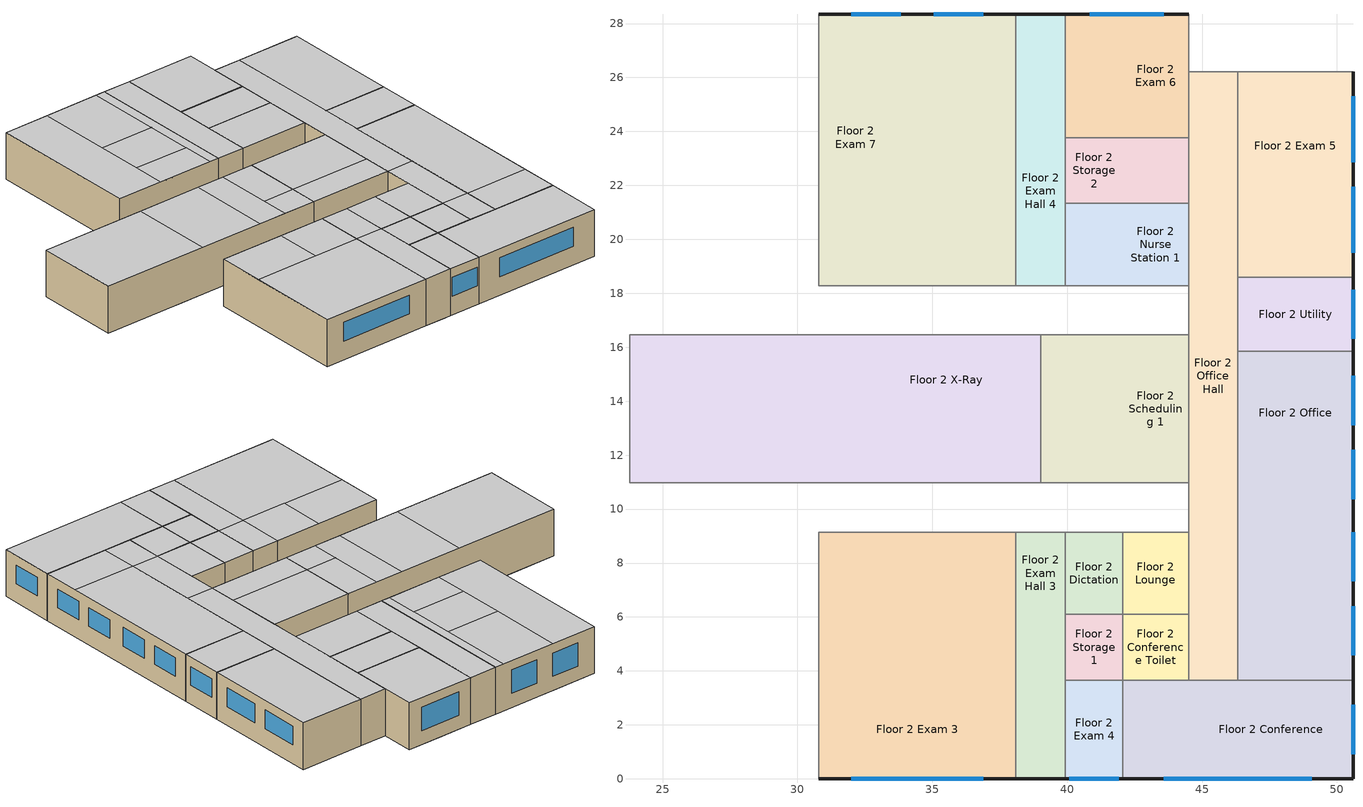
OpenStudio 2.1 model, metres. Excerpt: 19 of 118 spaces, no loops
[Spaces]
Floor 2 Exam 7
 floor to Floor 1 IT Room: 37.8,28.35 37.8,25.91 33.53,25.91 33.53,28.35 z3.05
 floor to Floor 1 IT Hall: 38.1,25.91 38.1,24.38 33.53,24.38 33.53,25.91 z3.05
 floor to Floor 1 Soil Hold: 38.1,28.35 38.1,25.91 37.8,25.91 37.8,28.35 z3.05
 floor to Floor 1 Lounge: 33.53,28.35 33.53,19.2 30.78,19.2 30.78,28.35 z3.05
 floor to Floor 1 Operating Room 3: 38.1,24.38 38.1,19.2 33.53,19.2 33.53,24.38 z3.05
 floor to Floor 1 Locker Room Hall: 38.1,19.2 38.1,18.29 30.78,18.29 30.78,19.2 z3.05
 wall outside: 38.1,28.35 30.78,28.35 z3.05:6.1
 wall to Floor 2 Exam Hall 5: 30.78,28.35 30.78,18.29 z3.05:6.1
 wall to Floor 2 Exam Hall 4: 38.1,18.29 38.1,28.35 z3.05:6.1
 wall to Floor 2 Work Hall: 30.78,18.29 38.1,18.29 z3.05:6.1
 window (Window U-0.620788435 and Window SHGC 0.407): 33.83,28.35 32,28.35 / 36.88,28.35 35.05,28.35 z3.96:5.49
 ceiling to Floor 3 Storage 2: 37.49,18.29 37.49,20.42 33.83,20.42 33.83,18.29 z6.1
 ceiling to Floor 3 Lounge: 38.1,18.29 38.1,28.35 37.49,28.35 37.49,18.29 z6.1
 ceiling to Floor 3 Lounge Toilet: 37.49,23.47 37.49,28.35 33.83,28.35 33.83,23.47 z6.1
 ceiling to Floor 3 Locker: 37.49,20.42 37.49,23.47 33.83,23.47 33.83,20.42 z6.1
 ceiling to Floor 3 Office: 33.83,18.29 33.83,28.35 30.78,28.35 30.78,18.29 z6.1
Floor 2 Exam 3
 floor to Floor 1 Recovery Room: 38.1,3.66 38.1,0 30.78,0 30.78,3.66 z3.05
 floor to Floor 1 Dictation: 34.75,9.14 34.75,8.84 32,8.84 32,9.14 z3.05
 floor to Floor 1 Nurse Toilet: 37.49,8.84 37.49,6.1 35.66,6.1 35.66,8.84 z3.05
 floor to Floor 1 Soil Work: 38.1,9.14 38.1,6.1 37.49,6.1 37.49,9.14 z3.05
 floor to Floor 1 Nurse Station: 32,8.84 32,6.1 30.78,6.1 30.78,8.84 z3.05
 floor to Floor 1 PACU: 35.66,8.84 35.66,6.1 32,6.1 32,8.84 z3.05
 floor to Floor 1 Nurse Hall: 38.1,6.1 38.1,3.66 30.78,3.66 30.78,6.1 z3.05
 floor to Floor 1 Clean: 32,9.14 32,8.84 30.78,8.84 30.78,9.14 z3.05
 floor to Floor 1 Soil: 37.49,9.14 37.49,8.84 34.75,8.84 34.75,9.14 z3.05
 wall outside: 30.78,0 38.1,0 z3.05:6.1
 wall to Floor 2 Exam Hall 2: 30.78,9.14 30.78,0 z3.05:6.1
 wall to Floor 2 Reception Hall: 38.1,9.14 30.78,9.14 z3.05:6.1
 wall to Floor 2 Exam Hall 3: 38.1,0 38.1,9.14 z3.05:6.1
 window (Window U-0.620788435 and Window SHGC 0.407): 32,0 36.88,0 z4.27:5.49
 ceiling to Floor 3 Physical Therapy 2: 38.1,6.1 38.1,9.14 35.05,9.14 35.05,6.1 z6.1
 ceiling to Floor 3 Physical Therapy 1: 38.1,0 38.1,6.1 30.78,6.1 30.78,0 z6.1
 ceiling to Floor 3 Treatment: 35.05,6.1 35.05,9.14 30.78,9.14 30.78,6.1 z6.1
Floor 2 Office
 floor to Floor 1 Operating Room 1: 50.6,7.01 50.6,3.66 46.33,3.66 46.33,7.01 z3.05
 floor to Floor 1 Sub-Sterile: 50.6,11.28 50.6,7.01 46.33,7.01 46.33,11.28 z3.05
 floor to Floor 1 Operating Room 2: 50.6,15.85 50.6,11.28 46.33,11.28 46.33,15.85 z3.05
 wall outside: 50.6,3.66 50.6,15.85 z3.05:6.1
 wall to Floor 2 Utility: 50.6,15.85 46.33,15.85 z3.05:6.1
 wall to Floor 2 Office Hall: 46.33,15.85 46.33,3.66 z3.05:6.1
 wall to Floor 2 Conference: 46.33,3.66 50.6,3.66 z3.05:6.1
 window (Window U-0.620788435 and Window SHGC 0.407): 50.6,10.36 50.6,12.19 / 50.6,4.57 50.6,6.4 / 50.6,13.11 50.6,14.94 z4.27:5.49; 50.6,7.32 50.6,9.14 z4.25:5.47
 ceiling to Floor 3 Work: 50.6,6.1 50.6,15.85 46.33,15.85 46.33,6.1 z6.1
 ceiling to Floor 3 Physical Therapy 1: 50.6,3.66 50.6,6.1 46.33,6.1 46.33,3.66 z6.1
Floor 2 Office Hall
 floor to Floor 1 Scrub: 46.33,11.28 46.33,7.01 44.5,7.01 44.5,11.28 z3.05
 floor to Floor 1 Utility Janitor: 46.33,20.73 46.33,18.59 44.5,18.59 44.5,20.73 z3.05
 floor to Floor 1 Utility Room: 46.33,26.21 46.33,20.73 44.5,20.73 44.5,26.21 z3.05
 floor to Floor 1 Operating Room 1: 46.33,7.01 46.33,3.66 44.5,3.66 44.5,7.01 z3.05
 floor to Floor 1 Operating Room 2: 46.33,18.59 46.33,11.28 44.5,11.28 44.5,18.59 z3.05
 wall to Floor 2 Storage 2: 44.5,23.77 44.5,21.34 z3.05:6.1
 wall to Floor 2 Utility: 46.33,15.85 46.33,18.59 z3.05:6.1
 wall to Floor 2 Reception Hall: 44.5,10.97 44.5,9.14 z3.05:6.1
 wall to Floor 2 Exam 6: 44.5,26.21 44.5,23.77 z3.05:6.1
 wall to Floor 2 Work Hall: 44.5,18.29 44.5,16.46 z3.05:6.1
 wall to Floor 2 Exam 5: 46.33,18.59 46.33,26.21 z3.05:6.1
 wall to Floor 2 Nurse Station 1: 44.5,21.34 44.5,18.29 z3.05:6.1
 wall to Floor 2 Lounge: 44.5,9.14 44.5,6.1 z3.05:6.1
 wall to Floor 2 Conference Toilet: 44.5,6.1 44.5,3.66 z3.05:6.1
 wall to Floor 2 Scheduling 1: 44.5,16.46 44.5,10.97 z3.05:6.1
 wall to NE Stair: 46.33,26.21 44.5,26.21 z3.05:6.1
 wall to Floor 2 Conference: 44.5,3.66 46.33,3.66 z3.05:6.1
 ceiling to Floor 3 Physical Therapy 1: 46.33,3.66 46.33,6.1 44.5,6.1 44.5,3.66 z6.1
 ceiling to Floor 3 Mechanical Hall: 46.33,10.97 46.33,26.21 44.5,26.21 44.5,10.97 z6.1
 ceiling to Floor 3 Physical Therapy 2: 46.33,6.1 46.33,10.97 44.5,10.97 44.5,6.1 z6.1
Floor 2 Exam Hall 3
 floor to Floor 1 Nurse Hall: 39.93,6.1 39.93,3.66 38.1,3.66 38.1,6.1 z3.05
 floor to Floor 1 Recovery Room: 39.32,3.66 39.32,0 38.1,0 38.1,3.66 z3.05
 floor to Floor 1 Soil Work: 39.93,9.14 39.93,6.1 38.1,6.1 38.1,9.14 z3.05
 floor to Floor 1 Anesthesia: 39.93,3.66 39.93,0 39.32,0 39.32,3.66 z3.05
 wall outside: 38.1,0 39.93,0 z3.05:6.1
 wall to Floor 2 Dictation: 39.93,6.1 39.93,9.14 z3.05:6.1
 wall to Floor 2 Reception Hall: 39.93,9.14 38.1,9.14 z3.05:6.1
 wall to Floor 2 Storage 1: 39.93,3.66 39.93,6.1 z3.05:6.1
 wall to Floor 2 Exam 4: 39.93,0 39.93,3.66 z3.05:6.1
 ceiling to Floor 3 Physical Therapy 1: 39.93,0 39.93,6.1 38.1,6.1 38.1,0 z6.1
 ceiling to Floor 3 Physical Therapy 2: 39.93,6.1 39.93,9.14 38.1,9.14 38.1,6.1 z6.1
Floor 2 Nurse Station 1
 floor to Floor 1 Locker Room Hall: 42.06,19.2 42.06,18.29 39.93,18.29 39.93,19.2 z3.05
 floor to Floor 1 Operating Room 3: 42.06,21.34 42.06,19.2 39.93,19.2 39.93,21.34 z3.05
 floor to Floor 1 Sterile Hall: 44.5,21.34 44.5,18.29 42.06,18.29 42.06,21.34 z3.05
 wall to Floor 2 Exam Hall 4: 39.93,21.34 39.93,18.29 z3.05:6.1
 wall to Floor 2 Work Hall: 39.93,18.29 44.5,18.29 z3.05:6.1
 wall to Floor 2 Storage 2: 44.5,21.34 39.93,21.34 z3.05:6.1
 ceiling to Floor 3 Lounge: 44.5,18.29 44.5,21.34 39.93,21.34 39.93,18.29 z6.1
Floor 2 Storage 2
 floor to Floor 1 Utility Hall: 44.5,23.77 44.5,23.47 42.06,23.47 42.06,23.77 z3.05
 floor to Floor 1 Operating Room 3: 42.06,23.77 42.06,21.34 39.93,21.34 39.93,23.77 z3.05
 floor to Floor 1 Sterile Hall: 44.5,23.47 44.5,21.34 42.06,21.34 42.06,23.47 z3.05
 wall to Floor 2 Exam Hall 4: 39.93,23.77 39.93,21.34 z3.05:6.1
 wall to Floor 2 Exam 6: 44.5,23.77 39.93,23.77 z3.05:6.1
 ceiling to Floor 3 Lounge: 44.5,21.34 44.5,23.77 39.93,23.77 39.93,21.34 z6.1
Floor 2 X-Ray
 floor to Floor 1 Soil: 37.49,13.11 37.49,10.97 34.75,10.97 34.75,13.11 z3.05
 floor to Floor 1 Sterile Storage: 39.01,16.46 39.01,13.11 32,13.11 32,16.46 z3.05
 floor to Floor 1 Nourishment: 29.26,16.46 29.26,10.97 27.13,10.97 27.13,16.46 z3.05
 floor to Floor 1 Clean: 32,13.11 32,10.97 29.26,10.97 29.26,13.11 z3.05
 floor to Floor 1 Humid: 32,14.94 32,13.11 29.26,13.11 29.26,14.94 z3.05
 floor to Floor 1 Dictation: 34.75,13.11 34.75,10.97 32,10.97 32,13.11 z3.05
 floor to Floor 1 Pre-Op Room 2: 27.13,16.46 27.13,10.97 23.77,10.97 23.77,16.46 z3.05
 floor to Floor 1 Clean Work: 39.01,13.11 39.01,10.97 37.49,10.97 37.49,13.11 z3.05
 floor to Floor 1 Nurse Janitor: 32,16.46 32,14.94 29.26,14.94 29.26,16.46 z3.05
 wall to Floor 2 Scheduling 1: 39.01,10.97 39.01,16.46 z3.05:6.1
 wall to Floor 2 Reception Hall: 23.77,10.97 39.01,10.97 z3.05:6.1
 wall to Floor 2 Work Hall: 39.01,16.46 23.77,16.46 z3.05:6.1
 wall to Floor 2 Scheduling 2: 23.77,16.46 23.77,10.97 z3.05:6.1
 ceiling to Floor 3 Humid: 36.88,10.97 36.88,16.46 35.05,16.46 35.05,10.97 z6.1
 ceiling to Floor 3 Treatment: 35.05,10.97 35.05,16.46 30.78,16.46 30.78,10.97 z6.1
 ceiling to Floor 3 Undeveloped 1: 30.78,10.97 30.78,16.46 23.77,16.46 23.77,10.97 z6.1
 ceiling to Floor 3 Physical Therapy Toilet: 39.01,12.8 39.01,16.46 36.88,16.46 36.88,12.8 z6.1
 ceiling to Floor 3 Dressing Room: 39.01,10.97 39.01,12.8 36.88,12.8 36.88,10.97 z6.1
Floor 2 Lounge
 floor to Floor 1 Sterile Hall: 44.5,9.14 44.5,6.1 42.06,6.1 42.06,9.14 z3.05
 wall to Floor 2 Reception Hall: 44.5,9.14 42.06,9.14 z3.05:6.1
 wall to Floor 2 Conference Toilet: 42.06,6.1 44.5,6.1 z3.05:6.1
 wall to Floor 2 Dictation: 42.06,9.14 42.06,6.1 z3.05:6.1
 ceiling to Floor 3 Physical Therapy 2: 44.5,6.1 44.5,9.14 42.06,9.14 42.06,6.1 z6.1
Floor 2 Exam Hall 4
 floor to Floor 1 Operating Room 3: 39.93,24.38 39.93,19.2 38.1,19.2 38.1,24.38 z3.05
 floor to Floor 1 Locker Room Hall: 39.93,19.2 39.93,18.29 38.1,18.29 38.1,19.2 z3.05
 floor to Floor 1 IT Hall: 39.93,25.91 39.93,24.38 38.1,24.38 38.1,25.91 z3.05
 floor to Floor 1 Soil Hold: 39.93,28.35 39.93,25.91 38.1,25.91 38.1,28.35 z3.05
 wall outside: 39.93,28.35 38.1,28.35 z3.05:6.1
 wall to Floor 2 Exam 6: 39.93,23.77 39.93,28.35 z3.05:6.1
 wall to Floor 2 Work Hall: 38.1,18.29 39.93,18.29 z3.05:6.1
 ceiling to Floor 3 Lounge: 39.93,18.29 39.93,28.35 38.1,28.35 38.1,18.29 z6.1
Floor 2 Scheduling 1
 floor to Floor 1 Sterile Storage: 42.06,16.46 42.06,13.11 39.01,13.11 39.01,16.46 z3.05
 floor to Floor 1 Clean Work: 42.06,13.11 42.06,10.97 39.01,10.97 39.01,13.11 z3.05
 floor to Floor 1 Sterile Hall: 44.5,16.46 44.5,10.97 42.06,10.97 42.06,16.46 z3.05
 wall to Floor 2 Work Hall: 44.5,16.46 39.01,16.46 z3.05:6.1
 wall to Floor 2 Reception Hall: 39.01,10.97 44.5,10.97 z3.05:6.1
 ceiling to Floor 3 Utility: 44.5,12.8 44.5,16.46 39.01,16.46 39.01,12.8 z6.1
 ceiling to Floor 3 Storage 1: 44.5,10.97 44.5,12.8 39.01,12.8 39.01,10.97 z6.1
Floor 2 Exam 6
 floor to Floor 1 Operating Room 3: 42.06,24.38 42.06,23.77 39.93,23.77 39.93,24.38 z3.05
 floor to Floor 1 IT Hall: 42.06,25.91 42.06,24.38 39.93,24.38 39.93,25.91 z3.05
 floor to Floor 1 Utility Hall: 44.5,28.35 44.5,23.77 42.06,23.77 42.06,28.35 z3.05
 floor to Floor 1 Bio Haz: 42.06,28.35 42.06,25.91 39.93,25.91 39.93,28.35 z3.05
 wall outside: 44.5,28.35 39.93,28.35 z3.05:6.1
 wall to NE Stair: 44.5,26.21 44.5,28.35 z3.05:6.1
 window (Window U-0.620788435 and Window SHGC 0.407): 43.59,28.35 40.84,28.35 z3.96:5.49
 ceiling to Floor 3 Lounge: 44.5,23.77 44.5,28.35 39.93,28.35 39.93,23.77 z6.1
Floor 2 Conference
 floor to Floor 1 Operating Room 1: 50.6,3.66 50.6,0 44.5,0 44.5,3.66 z3.05
 floor to Floor 1 Sterile Hall: 44.5,3.66 44.5,0 42.06,0 42.06,3.66 z3.05
 wall outside: 42.06,0 50.6,0 50.6,3.66 z3.05:6.1
 wall to Floor 2 Conference Toilet: 44.5,3.66 42.06,3.66 z3.05:6.1
 wall to Floor 2 Exam 4: 42.06,3.66 42.06,0 z3.05:6.1
 window (Window U-0.620788435 and Window SHGC 0.407): 50.6,0.91 50.6,2.74 / 43.59,0 49.07,0 z4.27:5.49
 ceiling to Floor 3 Physical Therapy 1: 50.6,0 50.6,3.66 42.06,3.66 42.06,0 z6.1
Floor 2 Exam 5
 floor to Floor 1 Utility Room: 50.6,26.21 50.6,20.73 46.33,20.73 46.33,26.21 z3.05
 floor to Floor 1 Electrical Room: 50.6,20.73 50.6,18.59 46.33,18.59 46.33,20.73 z3.05
 wall outside: 50.6,18.59 50.6,26.21 z3.05:6.1
 wall to Floor 2 Utility: 46.33,18.59 50.6,18.59 z3.05:6.1
 wall to NE Stair: 50.6,26.21 46.33,26.21 z3.05:6.1
 window (Window U-0.620788435 and Window SHGC 0.407): 50.6,19.51 50.6,21.95 / 50.6,22.86 50.6,25.3 z4.27:5.49
 ceiling to Floor 3 Mechanical: 50.6,18.59 50.6,26.21 46.33,26.21 46.33,18.59 z6.1
Floor 2 Dictation
 floor to Floor 1 Soil Work: 42.06,9.14 42.06,6.1 39.93,6.1 39.93,9.14 z3.05
 wall to Floor 2 Reception Hall: 42.06,9.14 39.93,9.14 z3.05:6.1
 wall to Floor 2 Storage 1: 39.93,6.1 42.06,6.1 z3.05:6.1
 ceiling to Floor 3 Physical Therapy 2: 42.06,6.1 42.06,9.14 39.93,9.14 39.93,6.1 z6.1
Floor 2 Exam 4
 floor to Floor 1 Anesthesia: 42.06,3.66 42.06,0 39.93,0 39.93,3.66 z3.05
 wall outside: 39.93,0 42.06,0 z3.05:6.1
 wall to Floor 2 Storage 1: 42.06,3.66 39.93,3.66 z3.05:6.1
 window (Window U-0.620788435 and Window SHGC 0.407): 40.08,0 41.91,0 z4.27:5.49
 ceiling to Floor 3 Physical Therapy 1: 42.06,0 42.06,3.66 39.93,3.66 39.93,0 z6.1
Floor 2 Storage 1
 floor to Floor 1 Nurse Hall: 42.06,6.1 42.06,3.66 39.93,3.66 39.93,6.1 z3.05
 wall to Floor 2 Conference Toilet: 42.06,3.66 42.06,6.1 z3.05:6.1
 ceiling to Floor 3 Physical Therapy 1: 42.06,3.66 42.06,6.1 39.93,6.1 39.93,3.66 z6.1
Floor 2 Utility
 floor to Floor 1 Operating Room 2: 50.6,18.59 50.6,15.85 46.33,15.85 46.33,18.59 z3.05
 wall outside: 50.6,15.85 50.6,18.59 z3.05:6.1
 window (Window U-0.620788435 and Window SHGC 0.407): 50.6,16.31 50.6,18.14 z4.27:5.49
 ceiling to Floor 3 Work: 50.6,15.85 50.6,18.59 46.33,18.59 46.33,15.85 z6.1
Floor 2 Conference Toilet
 floor to Floor 1 Sterile Hall: 44.5,6.1 44.5,3.66 42.06,3.66 42.06,6.1 z3.05
 ceiling to Floor 3 Physical Therapy 1: 44.5,3.66 44.5,6.1 42.06,6.1 42.06,3.66 z6.1
[Site]
Miami Intl Ap_FL_USA: Latitude {deg}=25.82; Longitude {deg}=-80.3; Time Zone {hr}=-5; Elevation {m}=11; Terrain=City
[Building]
DOE Ref Pre-1980-Outpatient-ASHRAE 169-2006-1A created: 2017-12-29 16:55:58 -0700: North Axis {deg}=0; Default Construction Set=DOE Ref Pre-1980 - Outpatient - ASHRAE 169-2006-1A adj ext wall insulation adj roof insulation; Standards Building Type=Outpatient
[Site:GroundTemperature:BuildingSurface]
22.509, 22.645, 22.781, 22.956, 23.052, 23.08, 23.116, 23.108, 23.133, 23.139, 23.077, 22.913
[Site:WaterMainsTemperature]
Calculation Method=Correlation; Annual Average Outdoor Air Temperature {C}=24.4917; Maximum Difference In Monthly Average Outdoor Air Temperatures {deltaC}=8.7
[SizingPeriod:DesignDay] Barometric Pressure {Pa}=101193; Sky Clearness=0; Rain Indicator=0; Snow Indicator=0; Day of Month=21; Daylight Saving Time Indicator=0; Humidity Indicating Type=Wetbulb; Dry-Bulb Temperature Range Modifier Type=DefaultMultipliers
Name | Maximum Dry-Bulb Temperature {C} | Daily Dry-Bulb Temperature Range {deltaC} | Humidity Indicating Conditions at Maximum Dry-Bulb | Wind Speed {m/s} | Wind Direction {deg} | Month | Day Type | Solar Model Indicator | ASHRAE Taub | ASHRAE Taud
Miami Intl Ap Ann Htg 99.6% Condns DB | 8.7 | 0 | 8.7 | 3.8 | 340 | 1 | WinterDesignDay | ASHRAEClearSky
Miami Intl Ap Ann Clg .4% Condns DB=>MWB | 33.2 | 6.7 | 25.3 | 4.5 | 140 | 7 | SummerDesignDay | ASHRAETau | 0.528 | 1.905
[ClimateZones]
Climate Zone Value 1=1A; Climate Zone Institution Name 2=CEC; Climate Zone Document Name 2=California Climate Zone Descriptions; Climate Zone Document Year 2=1995
[Material:NoMass] Thermal Absorptance=0.9; Solar Absorptance=0.7
Name | Roughness | Thermal Resistance {m2-K/W} | Visible Absorptance
CP02 CARPET PAD | VeryRough | 0.21648 | 0.8
Typical Carpet Pad | Smooth | 0.21648 | 0.8
Typical Insulation | Smooth | 0.0282222 | 0.7
Typical Insulation R-2.17_R-value 4.721641298 (ft^2*h*R/Btu) | Smooth | 0.831529 | 0.7
Typical Insulation R-8.88_R-value 15.53485575 (ft^2*h*R/Btu) | Smooth | 2.73585 | 0.7
[Material]
Name | Roughness | Thickness {m} | Conductivity {W/m-K} | Density {kg/m3} | Specific Heat {J/kg-K} | Thermal Absorptance | Solar Absorptance | Visible Absorptance
100mm Normalweight concrete floor | MediumSmooth | 0.1016 | 2.31 | 2322 | 832
G01 13mm gypsum board | Smooth | 0.0127 | 0.16 | 800 | 1090 | 0.9 | 0.7 | 0.5
4 in. Normalweight Concrete Floor | MediumRough | 0.1016 | 2.31 | 2322 | 832 | 0.9 | 0.7 | 0.7
25mm Stucco | Smooth | 0.0254 | 0.72 | 1856 | 840 | 0.9 | 0.7 | 0.7
5/8 in. Gypsum Board | MediumSmooth | 0.0159 | 0.16 | 800 | 1090 | 0.9 | 0.7 | 0.7
Roof Membrane | VeryRough | 0.0095 | 0.16 | 1121.29 | 1460 | 0.9 | 0.77 | 0.7
Metal Roof Surface; F08 Metal surface | Smooth | 0.0008 | 45.28 | 7824 | 500 | 0.9 | 0.7 | 0.7
HW CONCRETE 8 in | Rough | 0.2032 | 1.31125 | 2240 | 837.36 | 0.9 | 0.7 | 0.7
8 in. Concrete Block Basement Wall | MediumRough | 0.2032 | 1.326 | 1842 | 912 | 0.9 | 0.7 | 0.7
G05 25mm wood | MediumSmooth | 0.0254 | 0.15 | 608 | 1630 | 0.9 | 0.5 | 0.5
Std Wood 6inch | MediumSmooth | 0.15 | 0.12 | 540 | 1210 | 0.9 | 0.7 | 0.7
[Construction]
Typical Insulated Exterior Mass Floor: 4 in. Normalweight Concrete Floor, Typical Carpet Pad
Typical Interior Floor: 100mm Normalweight concrete floor, CP02 CARPET PAD
Typical Interior Wall: G01 13mm gypsum board, G01 13mm gypsum board
Typical Interior Ceiling: CP02 CARPET PAD, 100mm Normalweight concrete floor
ext-slab-steel-frame: HW CONCRETE 8 in, CP02 CARPET PAD
Typical Insulated Basement Mass Wall: 8 in. Concrete Block Basement Wall
U 1.22 SHGC 0.54 Simple Glazing Window: U 1.22 SHGC 0.54 Simple Glazing
Typical Insulated Metal Door: F08 Metal surface, Typical Insulation
Typical Overhead Door: Typical Insulation
Typical Interior Window: Clear 3mm
Typical Interior Door; Typical Interior Partition: G05 25mm wood
InteriorFurnishings: Std Wood 6inch
Typical Insulated Steel Framed Exterior Wall R-4.35 adj ext wall insulation: 25mm Stucco, 5/8 in. Gypsum Board, Typical Insulation R-2.17_R-value 4.721641298 (ft^2*h*R/Btu), 5/8 in. Gypsum Board
Typical IEAD Roof R-10.0 adj roof insulation: Roof Membrane, Typical Insulation R-8.88_R-value 15.53485575 (ft^2*h*R/Btu), Metal Roof Surface
Window U-0.620788435 and Window SHGC 0.407: Simple Glazing Material U-0.620788435 and SHGC 0.407
[DefaultConstructionSet]
DOE Ref Pre-1980 - Outpatient - ASHRAE 169-2006-1A adj ext wall insulation adj roof insulation: Default Exterior Surface Constructions=Default Surface Constructions 1 adj ext wall insulation adj roof insulation; Default Interior Surface Constructions=Default Surface Constructions 2; Default Ground Contact Surface Constructions=Default Surface Constructions 3; Default Exterior SubSurface Constructions=Default Sub Surface Constructions 1; Default Interior SubSurface Constructions=Default Sub Surface Constructions 2; Interior Partition Construction=Typical Interior Partition
[DefaultSurfaceConstructions]
Name | Floor Construction | Wall Construction | Roof Ceiling Construction
Default Surface Constructions 2 | Typical Interior Floor | Typical Interior Wall | Typical Interior Ceiling
Default Surface Constructions 3 | ext-slab-steel-frame | Typical Insulated Basement Mass Wall
Default Surface Constructions 1 adj ext wall insulation adj roof insulation | Typical Insulated Exterior Mass Floor | Typical Insulated Steel Framed Exterior Wall R-4.35 adj ext wall insulation | Typical IEAD Roof R-10.0 adj roof insulation
[DefaultSubSurfaceConstructions]
Name | Fixed Window Construction | Operable Window Construction | Door Construction | Overhead Door Construction | Tubular Daylight Dome Construction | Tubular Daylight Diffuser Construction
Default Sub Surface Constructions 1 | U 1.22 SHGC 0.54 Simple Glazing Window | U 1.22 SHGC 0.54 Simple Glazing Window | Typical Insulated Metal Door | Typical Overhead Door | Typical Interior Window | Typical Interior Window
Default Sub Surface Constructions 2 | Typical Interior Window | Typical Interior Window | Typical Interior Door
[WindowMaterial:SimpleGlazingSystem]
Name | U-Factor {W/m2-K} | Solar Heat Gain Coefficient | Visible Transmittance
U 1.22 SHGC 0.54 Simple Glazing | 6.92748 | 0.54 | 0.38
Simple Glazing Material U-0.620788435 and SHGC 0.407 | 3.525 | 0.407
[WindowMaterial:Glazing]
Clear 3mm: Optical Data Type=SpectralAverage; Thickness {m}=0.003; Solar Transmittance at Normal Incidence=0.837; Front Side Solar Reflectance at Normal Incidence=0.075; Back Side Solar Reflectance at Normal Incidence=0.075; Visible Transmittance at Normal Incidence=0.898; Front Side Visible Reflectance at Normal Incidence=0.081; Back Side Visible Reflectance at Normal Incidence=0.081; Infrared Transmittance at Normal Incidence=0; Front Side Infrared Hemispherical Emissivity=0.84; Back Side Infrared Hemispherical Emissivity=0.84; Conductivity {W/m-K}=0.9; Dirt Correction Factor for Solar and Visible Transmittance=1; Solar Diffusing=No
[Space] Building Story=Building Story 2; Part of Total Floor Area=Yes
Name | Space Type | Thermal Zone
Floor 2 Exam 7 | Outpatient Exam | Floor 2 Exam 7 ZN
Floor 2 Exam 3 | Outpatient Exam | Floor 2 Exam 3 ZN
Floor 2 Scheduling 1 | Outpatient Office | Floor 2 Scheduling 1 ZN
Floor 2 Office | Outpatient Office | Floor 2 Office ZN
Floor 2 Nurse Station 1 | Outpatient NurseStation | Floor 2 Nurse Station 1 ZN
Floor 2 Dictation | Outpatient Office | Floor 2 Dictation ZN
Floor 2 Office Hall | Outpatient Hall | Floor 2 Office Hall ZN
Floor 2 Exam Hall 3 | Outpatient Hall | Floor 2 Exam Hall 3 ZN
Floor 2 Conference Toilet | Outpatient Toilet | Floor 2 Conference Toilet ZN
Floor 2 Storage 2 | Outpatient Janitor | Floor 2 Storage 2 ZN
Floor 2 Exam 4 | Outpatient Exam | Floor 2 Exam 4 ZN
Floor 2 Conference | Outpatient Conference | Floor 2 Conference ZN
Floor 2 X-Ray | Outpatient Xray | Floor 2 X-Ray ZN
Floor 2 Lounge | Outpatient Lounge | Floor 2 Lounge ZN
Floor 2 Utility | Outpatient Janitor | Floor 2 Utility ZN
Floor 2 Exam Hall 4 | Outpatient Hall | Floor 2 Exam Hall 4 ZN
Floor 2 Exam 6 | Outpatient Exam | Floor 2 Exam 6 ZN
Floor 2 Exam 5 | Outpatient Exam | Floor 2 Exam 5 ZN
Floor 2 Storage 1 | Outpatient Janitor | Floor 2 Storage 1 ZN
[SpaceType] Standards Building Type=Outpatient
Name | Default Schedule Set | Design Specification Outdoor Air Object | Standards Space Type
Outpatient Conference | Outpatient Conference Schedule Set | Outpatient Conference Ventilation | Conference
Outpatient Exam | Outpatient Exam Schedule Set | Outpatient Exam Ventilation | Exam
Outpatient Hall | Outpatient Hall Schedule Set | Outpatient Hall Ventilation | Hall
Outpatient Janitor | Outpatient Janitor Schedule Set | Outpatient Janitor Ventilation | Janitor
Outpatient Lounge | Outpatient Lounge Schedule Set | Outpatient Lounge Ventilation | Lounge
Outpatient NurseStation | Outpatient NurseStation Schedule Set | Outpatient NurseStation Ventilation | NurseStation
Outpatient Office | Outpatient Office Schedule Set | Outpatient Office Ventilation | Office
Outpatient Toilet | Outpatient Toilet Schedule Set | Outpatient Toilet Ventilation | Toilet
Outpatient Xray | Outpatient Xray Schedule Set | Outpatient Xray Ventilation | Xray
[Lights:Definition] Design Level Calculation Method=Watts/Area; Fraction Radiant=0.7; Fraction Visible=0.2
Name | Watts per Space Floor Area {W/m2}
Outpatient Conference Lights Definition; Outpatient Office Lights Definition | 19.375
Outpatient Exam Lights Definition | 17.2223
Outpatient Hall Lights Definition; Outpatient Toilet Lights Definition | 8.61113
Outpatient Janitor Lights Definition | 10.7639
Outpatient Lounge Lights Definition | 9.68752
Outpatient NurseStation Lights Definition; Outpatient Xray Lights Definition | 22.6042
[Lights]
Name | Lights Definition | Space or SpaceType
Outpatient Conference Lights | Outpatient Conference Lights Definition | Outpatient Conference
Outpatient Exam Lights | Outpatient Exam Lights Definition | Outpatient Exam
Outpatient Hall Lights | Outpatient Hall Lights Definition | Outpatient Hall
Outpatient Janitor Lights | Outpatient Janitor Lights Definition | Outpatient Janitor
Outpatient Lounge Lights | Outpatient Lounge Lights Definition | Outpatient Lounge
Outpatient NurseStation Lights | Outpatient NurseStation Lights Definition | Outpatient NurseStation
Outpatient Office Lights | Outpatient Office Lights Definition | Outpatient Office
Outpatient Toilet Lights | Outpatient Toilet Lights Definition | Outpatient Toilet
Outpatient Xray Lights | Outpatient Xray Lights Definition | Outpatient Xray
[ElectricEquipment:Definition] Design Level Calculation Method=Watts/Area; Watts per Space Floor Area {W/m2}=8.07293
Name | Fraction Radiant | Fraction Lost
Outpatient Conference Elec Equip Definition; Outpatient Exam Elec Equip Definition; Outpatient Hall Elec Equip Definition; Outpatient Lounge Elec Equip Definition; Outpatient NurseStation Elec Equip Definition; Outpatient Office Elec Equip Definition; Outpatient Xray Elec Equip Definition | 0.5
Outpatient Toilet Elec Equip Definition | 0.3 | 0.7
[ElectricEquipment]
Name | Electric Equipment Definition | Space or SpaceType
Outpatient Conference Elec Equip | Outpatient Conference Elec Equip Definition | Outpatient Conference
Outpatient Exam Elec Equip | Outpatient Exam Elec Equip Definition | Outpatient Exam
Outpatient Hall Elec Equip | Outpatient Hall Elec Equip Definition | Outpatient Hall
Outpatient Lounge Elec Equip | Outpatient Lounge Elec Equip Definition | Outpatient Lounge
Outpatient NurseStation Elec Equip | Outpatient NurseStation Elec Equip Definition | Outpatient NurseStation
Outpatient Office Elec Equip | Outpatient Office Elec Equip Definition | Outpatient Office
Outpatient Toilet Elec Equip | Outpatient Toilet Elec Equip Definition | Outpatient Toilet
Outpatient Xray Elec Equip | Outpatient Xray Elec Equip Definition | Outpatient Xray
[DesignSpecification:OutdoorAir]
Name | Outdoor Air Method | Outdoor Air Flow per Person {m3/s-person} | Outdoor Air Flow per Floor Area {m3/s-m2} | Outdoor Air Flow Air Changes per Hour {1/hr}
Outpatient Conference Ventilation; Outpatient NurseStation Ventilation; Outpatient Office Ventilation | Sum | 0.00943895
Outpatient Exam Ventilation; Outpatient Xray Ventilation | Sum |  | 0.001524
Outpatient Hall Ventilation | Sum |  | 0.000254
Outpatient Janitor Ventilation; Outpatient Toilet Ventilation |  | 0 | 0 | 0
Outpatient Lounge Ventilation | Sum | 0.00707921
[DefaultScheduleSet] Number of People Schedule=Outpatient Bldg Occ; People Activity Level Schedule=Outpatient Activity; Lighting Schedule=Outpatient Bldg Light; Electric Equipment Schedule=Outpatient Bldg Equip; Infiltration Schedule=Outpatient Infil
Outpatient Conference Schedule Set; Outpatient Exam Schedule Set; Outpatient Hall Schedule Set; Outpatient Janitor Schedule Set; Outpatient Lounge Schedule Set; Outpatient NurseStation Schedule Set; Outpatient Office Schedule Set; Outpatient Toilet Schedule Set; Outpatient Xray Schedule Set
[ThermostatSetpoint:DualSetpoint] Heating Setpoint Temperature Schedule=Outpatient HtgSetp; Cooling Setpoint Temperature Schedule=Outpatient ClgSetp
Outpatient Conference Thermostat 1; Outpatient Hall Thermostat 1; Outpatient Office Thermostat 1; Outpatient Hall Thermostat 3; Outpatient Office Thermostat 2; Outpatient Exam Thermostat 3; Outpatient Lounge Thermostat 1; Outpatient Janitor Thermostat 5; Outpatient Office Thermostat 4; Outpatient Exam Thermostat 4; Outpatient Janitor Thermostat 8; Outpatient Janitor Thermostat 9; Outpatient NurseStation Thermostat 3; Outpatient Xray Thermostat 1; Outpatient Toilet Thermostat 8; Outpatient Hall Thermostat 19; Outpatient Exam Thermostat 8; Outpatient Exam Thermostat 9; Outpatient Exam Thermostat 10
[People:Definition] Number of People Calculation Method=People/Area; People per Space Floor Area {person/m2}=0.0538196; Fraction Radiant=0.3
Outpatient Conference People Definition; Outpatient Exam People Definition; Outpatient Lounge People Definition; Outpatient NurseStation People Definition; Outpatient Office People Definition; Outpatient Xray People Definition
[People] Work Efficiency Schedule=Work Efficiency Schedule; Clothing Insulation Schedule=Clothing Schedule; Air Velocity Schedule=Air Velocity Schedule
Name | People Definition | Space or SpaceType
Outpatient Conference People | Outpatient Conference People Definition | Outpatient Conference
Outpatient Exam People | Outpatient Exam People Definition | Outpatient Exam
Outpatient Lounge People | Outpatient Lounge People Definition | Outpatient Lounge
Outpatient NurseStation People | Outpatient NurseStation People Definition | Outpatient NurseStation
Outpatient Office People | Outpatient Office People Definition | Outpatient Office
Outpatient Xray People | Outpatient Xray People Definition | Outpatient Xray
[InternalMass:Definition]
Internal Mass Definition 1: Construction=InteriorFurnishings; Design Level Calculation Method=SurfaceArea/Area; Surface Area per Space Floor Area=2
[InternalMass] Internal Mass Definition=Internal Mass Definition 1
Name | Space or SpaceType
Floor 2 Conference Mass | Floor 2 Conference
Floor 2 Dictation Mass | Floor 2 Dictation
Floor 2 Exam 3 Mass | Floor 2 Exam 3
Floor 2 Exam 4 Mass | Floor 2 Exam 4
Floor 2 Exam 5 Mass | Floor 2 Exam 5
Floor 2 Exam 6 Mass | Floor 2 Exam 6
Floor 2 Exam 7 Mass | Floor 2 Exam 7
Floor 2 Exam Hall 3 Mass | Floor 2 Exam Hall 3
Floor 2 Exam Hall 4 Mass | Floor 2 Exam Hall 4
Floor 2 Lounge Mass | Floor 2 Lounge
Floor 2 Nurse Station 1 Mass | Floor 2 Nurse Station 1
Floor 2 Office Mass | Floor 2 Office
Floor 2 Office Hall Mass | Floor 2 Office Hall
Floor 2 Scheduling 1 Mass | Floor 2 Scheduling 1
Floor 2 X-Ray Mass | Floor 2 X-Ray
[ThermalZone] Use Ideal Air Loads=No
Name | Thermostat
Floor 2 Conference ZN | Outpatient Conference Thermostat 1
Floor 2 Exam Hall 4 ZN | Outpatient Hall Thermostat 1
Floor 2 Scheduling 1 ZN | Outpatient Office Thermostat 1
Floor 2 Exam Hall 3 ZN | Outpatient Hall Thermostat 3
Floor 2 Office ZN | Outpatient Office Thermostat 2
Floor 2 Exam 3 ZN | Outpatient Exam Thermostat 3
Floor 2 Lounge ZN | Outpatient Lounge Thermostat 1
Floor 2 Storage 1 ZN | Outpatient Janitor Thermostat 5
Floor 2 Dictation ZN | Outpatient Office Thermostat 4
Floor 2 Exam 7 ZN | Outpatient Exam Thermostat 4
Floor 2 Storage 2 ZN | Outpatient Janitor Thermostat 8
Floor 2 Utility ZN | Outpatient Janitor Thermostat 9
Floor 2 Nurse Station 1 ZN | Outpatient NurseStation Thermostat 3
Floor 2 X-Ray ZN | Outpatient Xray Thermostat 1
Floor 2 Conference Toilet ZN | Outpatient Toilet Thermostat 8
Floor 2 Office Hall ZN | Outpatient Hall Thermostat 19
Floor 2 Exam 4 ZN | Outpatient Exam Thermostat 8
Floor 2 Exam 5 ZN | Outpatient Exam Thermostat 9
Floor 2 Exam 6 ZN | Outpatient Exam Thermostat 10
[SpaceInfiltration:DesignFlowRate] Schedule=Outpatient Infil; Design Flow Rate Calculation Method=Flow/ExteriorArea; Flow per Exterior Surface Area {m3/s-m2}=0.00113386
Name | Space or SpaceType
Floor 2 Conference Infiltration | Floor 2 Conference
Floor 2 Exam 3 Infiltration | Floor 2 Exam 3
Floor 2 Exam 4 Infiltration | Floor 2 Exam 4
Floor 2 Exam 5 Infiltration | Floor 2 Exam 5
Floor 2 Exam 6 Infiltration | Floor 2 Exam 6
Floor 2 Exam 7 Infiltration | Floor 2 Exam 7
Floor 2 Office Infiltration | Floor 2 Office
Floor 2 Utility Infiltration | Floor 2 Utility
[Exterior:Lights:Definition]
NonDimming Exterior Lights Def: Design Level {W}=16951
[Exterior:Lights]
NonDimming Exterior Lights Def: Exterior Lights Definition=NonDimming Exterior Lights Def; Schedule=OutPatientHealthCare Exterior_Lgt_ALWAYS_ON; Control Option=AstronomicalClock
[BuildingStory]
Building Story 2: Nominal Z Coordinate {m}=3.048
[Schedule:Ruleset]
Name | Default Day Schedule | Summer Design Day Schedule | Winter Design Day Schedule
Outpatient Bldg Occ | Outpatient Bldg Occ Default | Outpatient Bldg Occ Summer Design Day | Outpatient Bldg Occ Winter Design Day
Outpatient Activity | Outpatient Activity Default | Outpatient Activity Summer Design Day | Outpatient Activity Winter Design Day
Outpatient Bldg Light | Outpatient Bldg Light Default | Outpatient Bldg Light Summer Design Day | Outpatient Bldg Light Winter Design Day
Outpatient Bldg Equip | Outpatient Bldg Equip Default | Outpatient Bldg Equip Summer Design Day | Outpatient Bldg Equip Winter Design Day
Outpatient Infil | Outpatient Infil Default | Outpatient Infil Summer Design Day | Outpatient Infil Winter Design Day
Outpatient HtgSetp | Outpatient HtgSetp Default | Outpatient HtgSetp Summer Design Day | Outpatient HtgSetp Winter Design Day
Outpatient ClgSetp | Outpatient ClgSetp Default | Outpatient ClgSetp Summer Design Day | Outpatient ClgSetp Winter Design Day
Clothing Schedule | Clothing Schedule Default Winter Clothes
Air Velocity Schedule | Air Velocity Schedule Default
Work Efficiency Schedule | Work Efficiency Schedule Default
OutPatientHealthCare Exterior_Lgt_ALWAYS_ON | OutPatientHealthCare Exterior_Lgt_ALWAYS_ON Default | OutPatientHealthCare Exterior_Lgt_ALWAYS_ON Summer Design Day | OutPatientHealthCare Exterior_Lgt_ALWAYS_ON Winter Design Day
[Schedule:Day]
Outpatient Bldg Occ Default: 7, 0, 0, 8, 0, 0.1, 9, 0, 0.5, 17, 0, 0.8, 18, 0, 0.5, 20, 0, 0.3, 22, 0, 0.2, 24, 0, 0
Outpatient Bldg Occ Summer Design Day; Outpatient Bldg Light Summer Design Day; Outpatient Bldg Equip Summer Design Day; Outpatient Infil Winter Design Day; Outpatient Infil Summer Design Day; Clothing Schedule Default Winter Clothes; OutPatientHealthCare Exterior_Lgt_ALWAYS_ON Default; OutPatientHealthCare Exterior_Lgt_ALWAYS_ON Winter Design Day; OutPatientHealthCare Exterior_Lgt_ALWAYS_ON Summer Design Day: 24, 0, 1
Outpatient Bldg Occ Sat Day: 7, 0, 0, 8, 0, 0.1, 9, 0, 0.3, 17, 0, 0.4, 19, 0, 0.1, 24, 0, 0
Outpatient Bldg Occ Winter Design Day; Outpatient Bldg Light Winter Design Day; Outpatient Bldg Equip Winter Design Day; Work Efficiency Schedule Default: 24, 0, 0
Outpatient Bldg Occ WntrDsn|Sun Day: 8, 0, 0, 16, 0, 0.05, 24, 0, 0
Outpatient Activity Default; Outpatient Activity Winter Design Day; Outpatient Activity Summer Design Day: 24, 0, 120
Outpatient Bldg Light Default: 7, 0, 0.1, 8, 0, 0.5, 16, 0, 0.9, 23, 0, 0.3, 24, 0, 0.1
Outpatient Bldg Light Sat Day: 7, 0, 0.1, 8, 0, 0.2, 18, 0, 0.4, 24, 0, 0.1
Outpatient Bldg Light WntrDsn|Sun Day: 8, 0, 0.05, 16, 0, 0.1, 24, 0, 0.05
Outpatient Bldg Equip Default: 7, 0, 0.4, 8, 0, 0.7, 16, 0, 0.9, 23, 0, 0.6, 24, 0, 0.4
Outpatient Bldg Equip Sat Day: 7, 0, 0.4, 8, 0, 0.5, 18, 0, 0.65, 24, 0, 0.4
Outpatient Bldg Equip WntrDsn|Sun Day: 8, 0, 0.4, 16, 0, 0.6, 24, 0, 0.4
Outpatient Infil Default; Clothing Schedule Summer Clothes: 24, 0, 0.5
Outpatient HtgSetp Default; Outpatient HtgSetp Summer Design Day; Outpatient HtgSetp Winter Design Day: 24, 0, 21
Outpatient ClgSetp Default; Outpatient ClgSetp Summer Design Day; Outpatient ClgSetp Winter Design Day: 24, 0, 24
Air Velocity Schedule Default: 24, 0, 0.2
[Schedule:Rule] Date Specification Type=DateRange; Start Day=1
Name | Schedule Ruleset | Rule Order | Day Schedule | Apply Saturday | Start Month | End Month | End Day | Apply Sunday
Schedule Rule 1 | Outpatient Bldg Occ | 1 | Outpatient Bldg Occ Sat Day | Yes | 1 | 12 | 31
Schedule Rule 2 | Outpatient Bldg Occ | 0 | Outpatient Bldg Occ WntrDsn|Sun Day |  | 1 | 12 | 31 | Yes
Schedule Rule 3 | Outpatient Bldg Light | 1 | Outpatient Bldg Light Sat Day | Yes | 1 | 12 | 31
Schedule Rule 4 | Outpatient Bldg Light | 0 | Outpatient Bldg Light WntrDsn|Sun Day |  | 1 | 12 | 31 | Yes
Schedule Rule 5 | Outpatient Bldg Equip | 1 | Outpatient Bldg Equip Sat Day | Yes | 1 | 12 | 31
Schedule Rule 6 | Outpatient Bldg Equip | 0 | Outpatient Bldg Equip WntrDsn|Sun Day |  | 1 | 12 | 31 | Yes
Schedule Rule 9 | Clothing Schedule | 0 | Clothing Schedule Summer Clothes |  | 5 | 9 | 30
